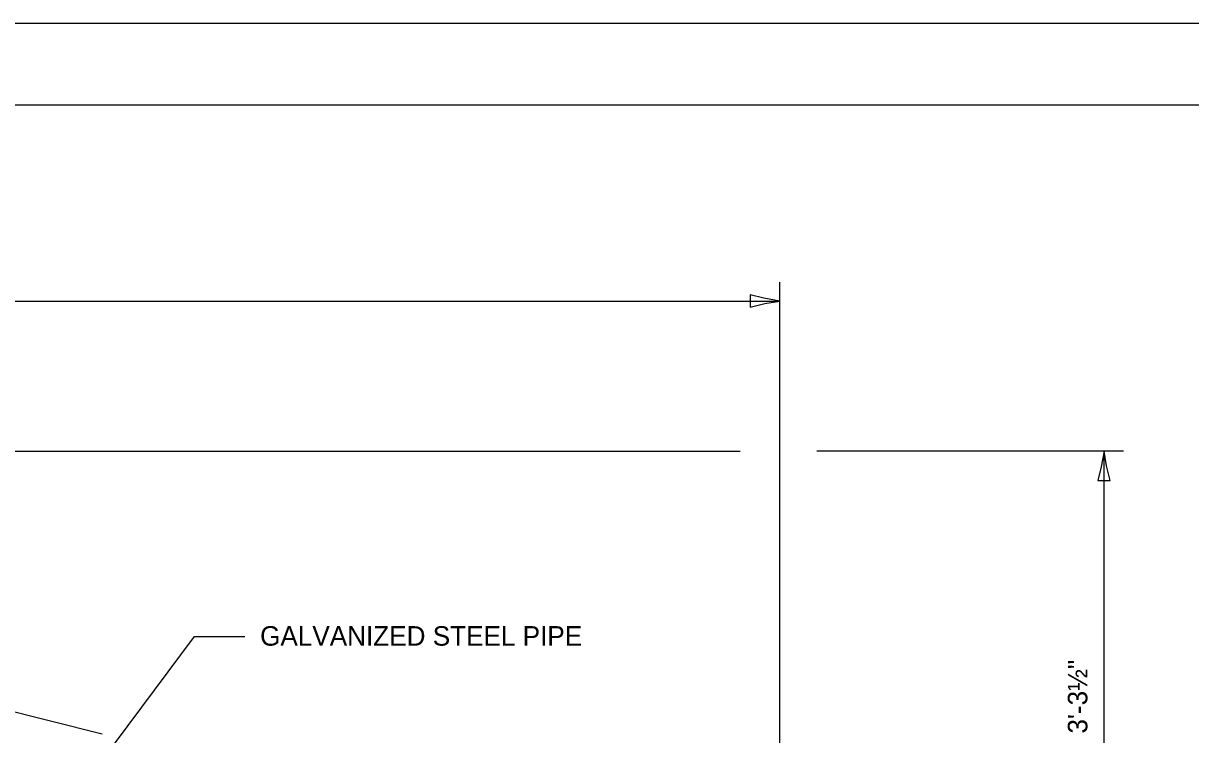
# Model space of a CAD drawing. Extents: x 2133490 to 2172050, y 2138301 to 2145980.
# Drawn here: x 2141183.6 to 2141542.4, y 2142319 to 2142537.6 of the extents above; entities that cross this region are included whole.
import ezdxf

# ---------------------------------------------------------------- set-up
doc = ezdxf.new("R2010")
doc.units = 0
for name, color, linetype in [('HS_Dimensions_and_Text', 7, 'Continuous'), ('ROW_Pr_Notes', 7, 'Continuous'), ('SH_General_Details', 7, 'Continuous'), ('SH_Printer_Plotting_Border', 7, 'Continuous'), ('Topo_Ex_Bridge_Structures', 7, 'Continuous')]:
    doc.layers.add(name, color=color, linetype=linetype)

msp = doc.modelspace()

# ---------------------------------------------------------------- linework, layer by layer
at = {"layer": 'HS_Dimensions_and_Text'}
for p, q in [((2141416.04, 2142265.4), (2141416.04, 2142458.03)), ((2140825.08, 2142452.26), (2141416.04, 2142452.26)), ((2140830.9, 2142413.52), (2141207.79, 2142319.3)), ((2140824.22, 2142406.16), (2141403.92, 2142406.16)), ((2141521.74, 2142406.16), (2141427.46, 2142406.16)), ((2141515.74, 2142258.41), (2141515.74, 2142406.16))]:
    msp.add_line(p, q, dxfattribs=at)
at = {"layer": 'ROW_Pr_Notes'}
for p, q in [((2141206.42, 2142309.32), (2141236.16, 2142349.14)), ((2141236.16, 2142349.14), (2141251.63, 2142349.14))]:
    msp.add_line(p, q, dxfattribs=at)
at = {"layer": 'SH_General_Details'}
msp.add_line((2141989.66, 2142537.58), (2140289.66, 2142537.58), dxfattribs=at)
msp.add_lwpolyline([(2140389.66, 2142512.58), (2141964.66, 2142512.58), (2141964.66, 2141462.58), (2140389.66, 2141462.58)], close=True, dxfattribs=at)
at = {"layer": 'SH_Printer_Plotting_Border'}
msp.add_lwpolyline([(2140289.66, 2141437.58), (2141989.66, 2141437.58), (2141989.66, 2142537.58), (2140289.66, 2142537.58)], close=True, dxfattribs=at)
at = {"layer": 'Topo_Ex_Bridge_Structures'}
for points in [[(2141406.94, 2142454.17), (2141406.94, 2142452.26), (2141406.94, 2142450.36), (2141411.49, 2142451.48), (2141416.04, 2142452.26), (2141411.19, 2142453.15)], [(2141513.83, 2142397.06), (2141515.74, 2142397.06), (2141517.64, 2142397.06), (2141516.53, 2142401.61), (2141515.74, 2142406.16), (2141514.85, 2142401.31)]]:
    msp.add_lwpolyline(points, close=True, dxfattribs=at)

# ---------------------------------------------------------------- texts
at = {"layer": 'HS_Dimensions_and_Text'}
msp.add_text('3\'-3½"', height=6, rotation=90, dxfattribs=at).set_placement((2141510.61, 2142319.33))
at = {"layer": 'ROW_Pr_Notes'}
msp.add_text('GALVANIZED STEEL PIPE', height=6, dxfattribs=at).set_placement((2141256.35, 2142346.34))

doc.saveas('drawing.dxf')
